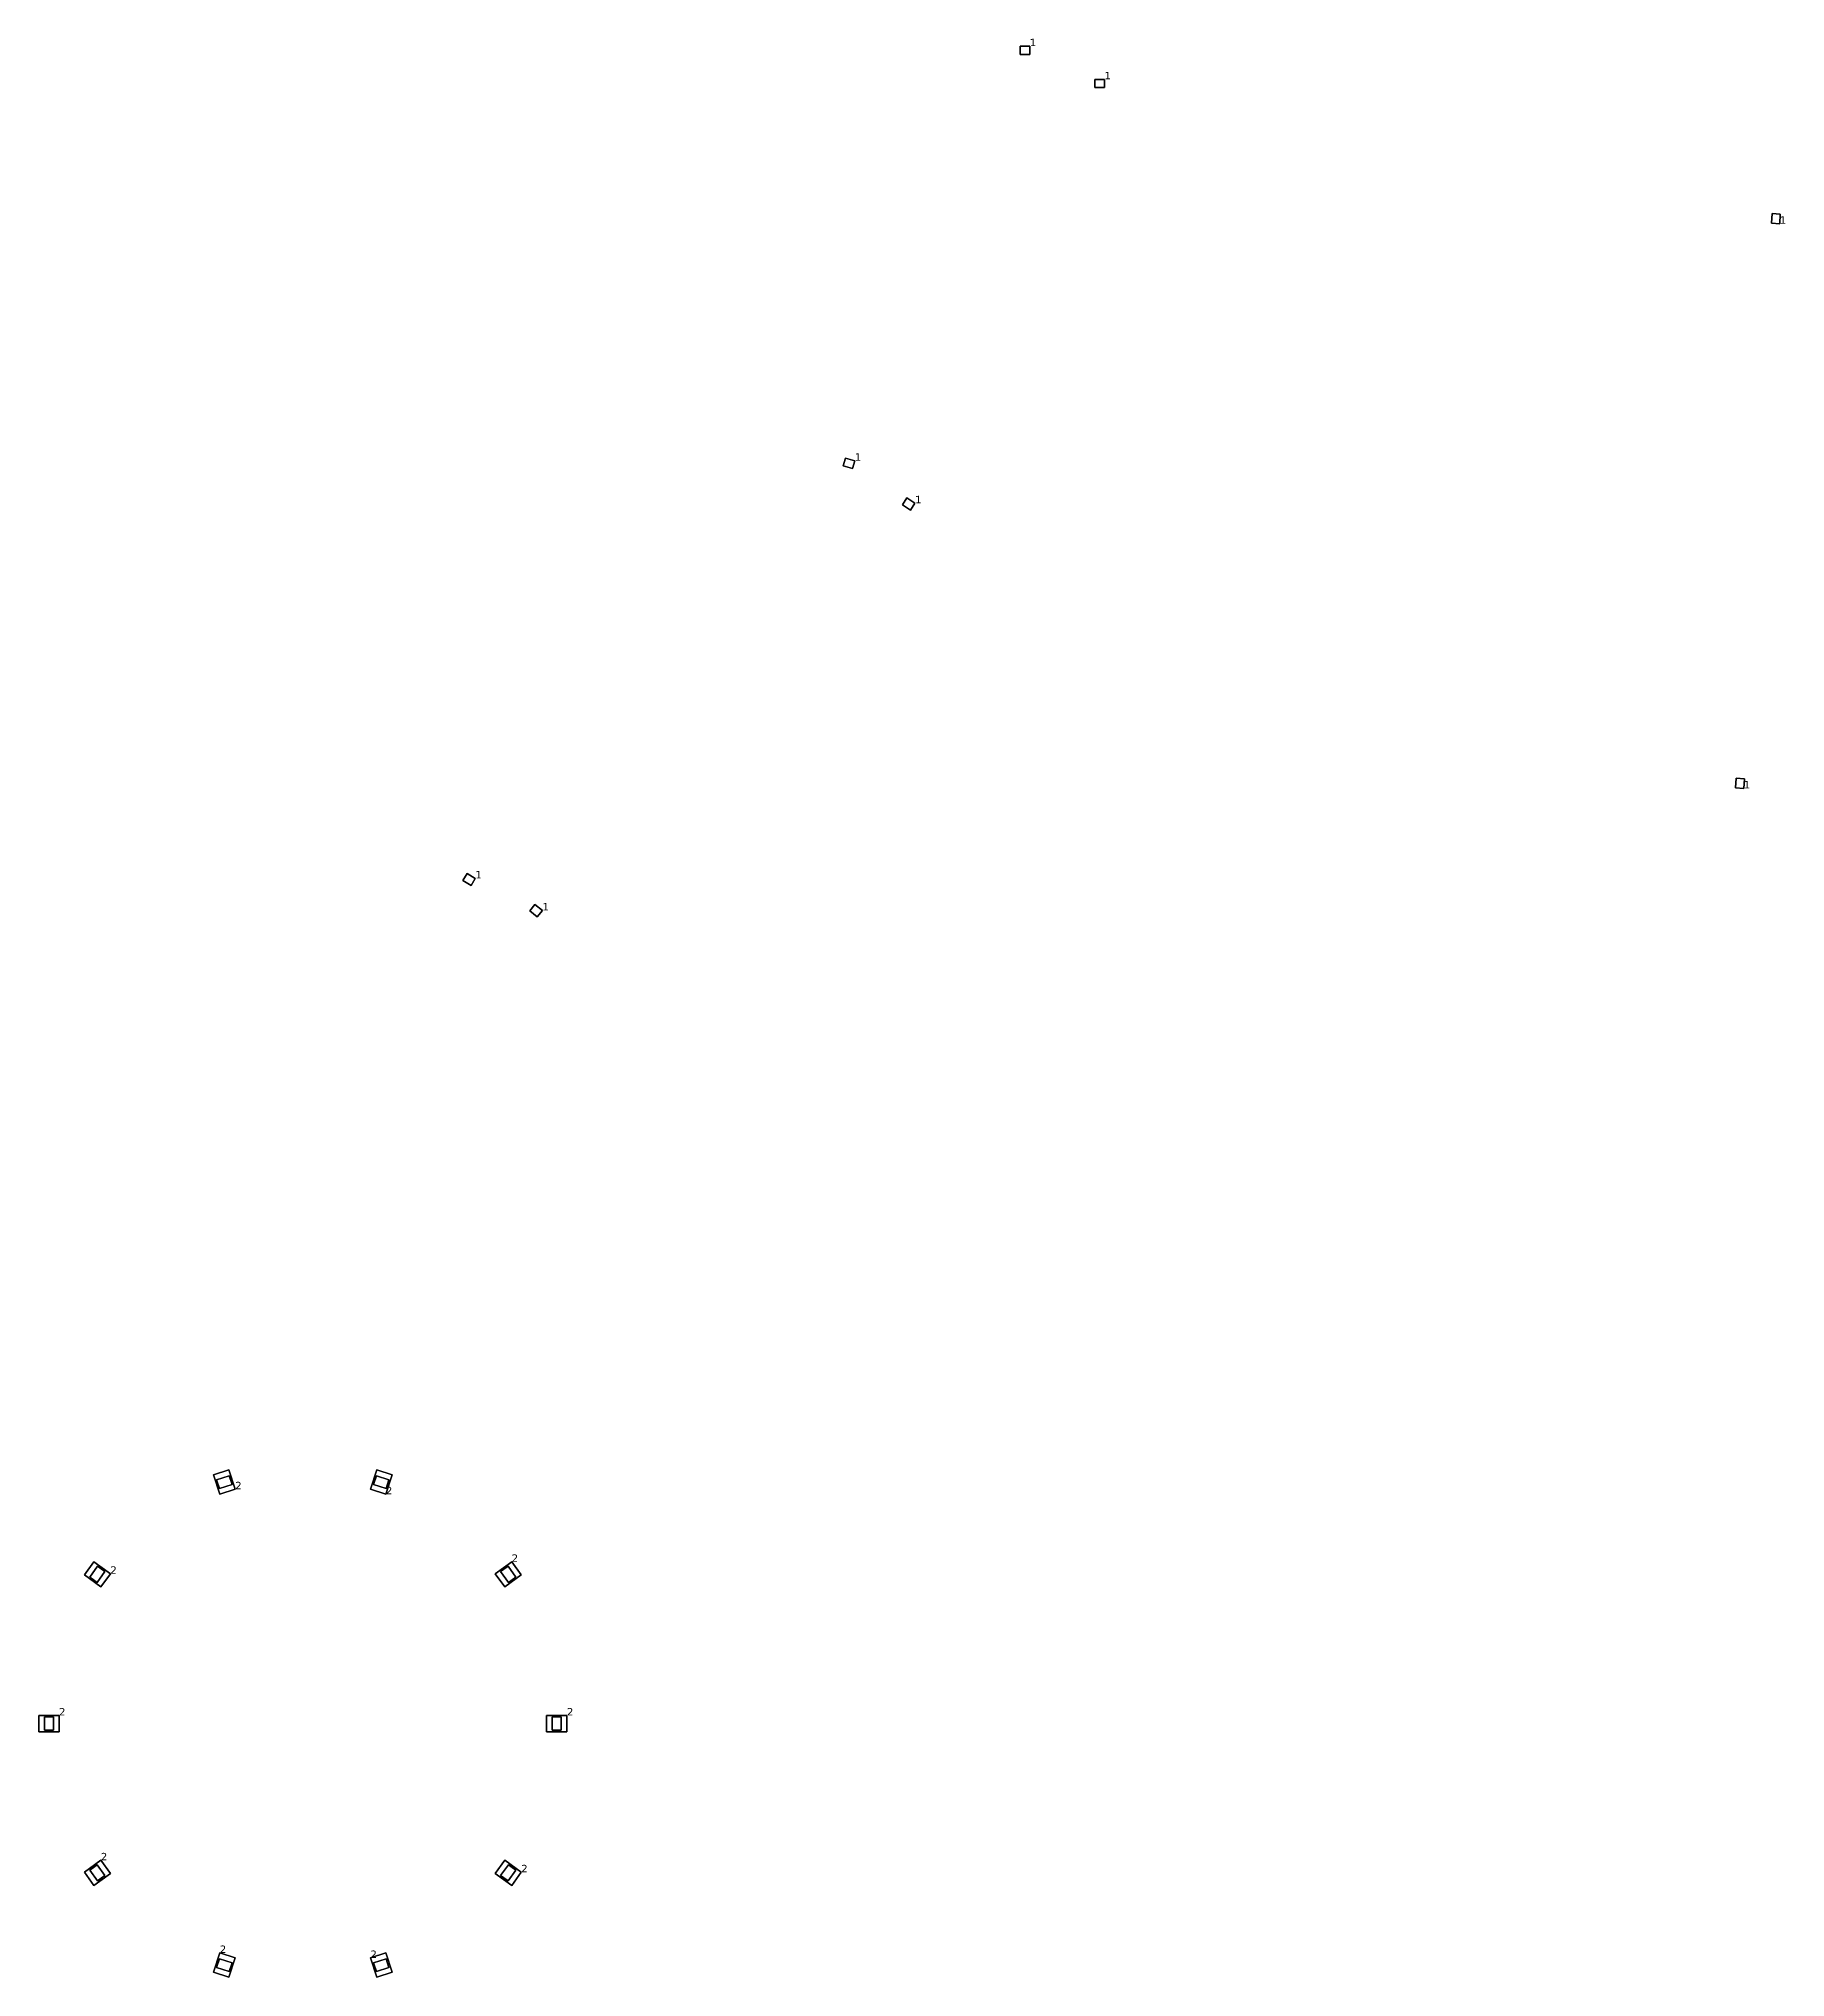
# Model space of a CAD drawing. Header units: inches. Extents: x -3 to 1235, y -1 to 963.
# Drawn here: x 160.57 to 203.11, y 1.32 to 48.54 of the extents above; entities that cross this region are included whole.
import ezdxf

# ---------------------------------------------------------------- set-up
doc = ezdxf.new("R2010")
doc.units = ezdxf.units.IN
doc.header["$MEASUREMENT"] = 0
doc.layers.add('DLX_TERR_LUM', color=7, linetype='Continuous', true_color=0x000000)
doc.layers.add('DLX_TERR_LUMKEY_IDX', color=7, linetype='Continuous', true_color=0x7f7f7f)
doc.styles.add('TableTextStyle', font='')
doc.styles.get('TableTextStyle').set_extended_font_data('VERDANA.TTF')

msp = doc.modelspace()

# ---------------------------------------------------------------- linework, layer by layer
at = {"layer": 'DLX_TERR_LUM'}
for points in [[(184.47, 48.155, 0), (184.47, 48.355, 0)], [(184.47, 48.355, 0), (184.47, 48.355, 0)], [(184.47, 48.355, 0), (184.47, 48.155, 0)], [(184.47, 48.355, 0), (184.705, 48.355, 0)], [(184.705, 48.355, 0), (184.47, 48.355, 0)], [(184.47, 48.355, 0), (184.47, 48.355, 0)], [(184.47, 48.355, 0), (184.47, 48.155, 0)], [(184.705, 48.355, 0), (184.47, 48.355, 0)], [(184.47, 48.155, 0), (184.47, 48.355, 0)], [(184.47, 48.355, 0), (184.705, 48.355, 0)], [(184.705, 48.355, 0), (184.705, 48.155, 0)], [(184.705, 48.155, 0), (184.705, 48.355, 0)], [(184.705, 48.355, 0), (184.705, 48.355, 0)], [(184.705, 48.355, 0), (184.705, 48.355, 0)], [(184.705, 48.155, 0), (184.705, 48.355, 0)], [(184.705, 48.355, 0), (184.705, 48.155, 0)], [(184.705, 48.155, 0), (184.47, 48.155, 0)], [(184.47, 48.155, 0), (184.47, 48.155, 0)], [(184.47, 48.155, 0), (184.705, 48.155, 0)], [(184.47, 48.155, 0), (184.47, 48.155, 0)], [(184.47, 48.155, 0), (184.705, 48.155, 0)], [(184.705, 48.155, 0), (184.47, 48.155, 0)], [(184.705, 48.155, 0), (184.705, 48.155, 0)], [(184.705, 48.155, 0), (184.705, 48.155, 0)], [(186.293, 47.347, 0), (186.293, 47.547, 0)], [(186.293, 47.547, 0), (186.293, 47.547, 0)], [(186.293, 47.547, 0), (186.293, 47.347, 0)], [(186.293, 47.547, 0), (186.528, 47.547, 0)], [(186.528, 47.547, 0), (186.293, 47.547, 0)], [(186.293, 47.547, 0), (186.293, 47.547, 0)], [(186.293, 47.547, 0), (186.293, 47.347, 0)], [(186.528, 47.547, 0), (186.293, 47.547, 0)], [(186.293, 47.347, 0), (186.293, 47.547, 0)], [(186.293, 47.547, 0), (186.528, 47.547, 0)], [(186.528, 47.347, 0), (186.293, 47.347, 0)], [(186.293, 47.347, 0), (186.293, 47.347, 0)], [(186.293, 47.347, 0), (186.528, 47.347, 0)], [(186.293, 47.347, 0), (186.293, 47.347, 0)], [(186.293, 47.347, 0), (186.528, 47.347, 0)], [(186.528, 47.347, 0), (186.293, 47.347, 0)], [(186.528, 47.547, 0), (186.528, 47.347, 0)], [(186.528, 47.347, 0), (186.528, 47.547, 0)], [(186.528, 47.547, 0), (186.528, 47.547, 0)], [(186.528, 47.547, 0), (186.528, 47.547, 0)], [(186.528, 47.347, 0), (186.528, 47.547, 0)], [(186.528, 47.547, 0), (186.528, 47.347, 0)], [(186.528, 47.347, 0), (186.528, 47.347, 0)], [(186.528, 47.347, 0), (186.528, 47.347, 0)], [(202.774, 44.041, 0), (202.789, 44.276, 0)], [(202.789, 44.276, 0), (202.774, 44.041, 0)], [(202.789, 44.276, 0), (202.774, 44.041, 0)], [(202.774, 44.041, 0), (202.789, 44.276, 0)], [(202.973, 44.029, 0), (202.774, 44.041, 0)], [(202.774, 44.041, 0), (202.774, 44.041, 0)], [(202.774, 44.041, 0), (202.973, 44.029, 0)], [(202.774, 44.041, 0), (202.774, 44.041, 0)], [(202.774, 44.041, 0), (202.973, 44.029, 0)], [(202.973, 44.029, 0), (202.774, 44.041, 0)], [(202.789, 44.276, 0), (202.988, 44.263, 0)], [(202.988, 44.263, 0), (202.789, 44.276, 0)], [(202.789, 44.276, 0), (202.789, 44.276, 0)], [(202.789, 44.276, 0), (202.789, 44.276, 0)], [(202.988, 44.263, 0), (202.789, 44.276, 0)], [(202.789, 44.276, 0), (202.988, 44.263, 0)], [(202.988, 44.263, 0), (202.973, 44.029, 0)], [(202.973, 44.029, 0), (202.988, 44.263, 0)], [(202.973, 44.029, 0), (202.988, 44.263, 0)], [(202.988, 44.263, 0), (202.973, 44.029, 0)], [(202.973, 44.029, 0), (202.973, 44.029, 0)], [(202.973, 44.029, 0), (202.973, 44.029, 0)], [(202.988, 44.263, 0), (202.988, 44.263, 0)], [(202.988, 44.263, 0), (202.988, 44.263, 0)], [(180.163, 38.132, 0), (180.218, 38.324, 0)], [(180.218, 38.324, 0), (180.163, 38.132, 0)], [(180.218, 38.324, 0), (180.163, 38.132, 0)], [(180.163, 38.132, 0), (180.218, 38.324, 0)], [(180.218, 38.324, 0), (180.218, 38.324, 0)], [(180.218, 38.324, 0), (180.444, 38.259, 0)], [(180.444, 38.259, 0), (180.218, 38.324, 0)], [(180.218, 38.324, 0), (180.218, 38.324, 0)], [(180.444, 38.259, 0), (180.218, 38.324, 0)], [(180.218, 38.324, 0), (180.444, 38.259, 0)], [(180.444, 38.259, 0), (180.388, 38.067, 0)], [(180.388, 38.067, 0), (180.444, 38.259, 0)], [(180.388, 38.067, 0), (180.444, 38.259, 0)], [(180.444, 38.259, 0), (180.388, 38.067, 0)], [(180.444, 38.259, 0), (180.444, 38.259, 0)], [(180.444, 38.259, 0), (180.444, 38.259, 0)], [(180.163, 38.132, 0), (180.163, 38.132, 0)], [(180.388, 38.067, 0), (180.163, 38.132, 0)], [(180.163, 38.132, 0), (180.163, 38.132, 0)], [(180.163, 38.132, 0), (180.388, 38.067, 0)], [(180.163, 38.132, 0), (180.388, 38.067, 0)], [(180.388, 38.067, 0), (180.163, 38.132, 0)], [(180.388, 38.067, 0), (180.388, 38.067, 0)], [(180.388, 38.067, 0), (180.388, 38.067, 0)], [(181.605, 37.183, 0), (181.714, 37.351, 0)], [(181.714, 37.351, 0), (181.605, 37.183, 0)], [(181.714, 37.351, 0), (181.605, 37.183, 0)], [(181.605, 37.183, 0), (181.714, 37.351, 0)], [(181.714, 37.351, 0), (181.714, 37.351, 0)], [(181.714, 37.351, 0), (181.911, 37.223, 0)], [(181.911, 37.223, 0), (181.714, 37.351, 0)], [(181.714, 37.351, 0), (181.714, 37.351, 0)], [(181.911, 37.223, 0), (181.714, 37.351, 0)], [(181.714, 37.351, 0), (181.911, 37.223, 0)], [(181.802, 37.055, 0), (181.605, 37.183, 0)], [(181.605, 37.183, 0), (181.605, 37.183, 0)], [(181.605, 37.183, 0), (181.802, 37.055, 0)], [(181.605, 37.183, 0), (181.605, 37.183, 0)], [(181.605, 37.183, 0), (181.802, 37.055, 0)], [(181.802, 37.055, 0), (181.605, 37.183, 0)], [(181.911, 37.223, 0), (181.802, 37.055, 0)], [(181.802, 37.055, 0), (181.911, 37.223, 0)], [(181.802, 37.055, 0), (181.911, 37.223, 0)], [(181.911, 37.223, 0), (181.802, 37.055, 0)], [(181.802, 37.055, 0), (181.802, 37.055, 0)], [(181.802, 37.055, 0), (181.802, 37.055, 0)], [(181.911, 37.223, 0), (181.911, 37.223, 0)], [(181.911, 37.223, 0), (181.911, 37.223, 0)], [(201.898, 30.291, 0), (201.913, 30.525, 0)], [(201.913, 30.525, 0), (201.898, 30.291, 0)], [(201.913, 30.525, 0), (201.898, 30.291, 0)], [(201.898, 30.291, 0), (201.913, 30.525, 0)], [(202.097, 30.278, 0), (201.898, 30.291, 0)], [(201.898, 30.291, 0), (201.898, 30.291, 0)], [(201.898, 30.291, 0), (202.097, 30.278, 0)], [(201.898, 30.291, 0), (201.898, 30.291, 0)], [(201.898, 30.291, 0), (202.097, 30.278, 0)], [(202.097, 30.278, 0), (201.898, 30.291, 0)], [(201.913, 30.525, 0), (202.112, 30.513, 0)], [(202.112, 30.513, 0), (201.913, 30.525, 0)], [(201.913, 30.525, 0), (201.913, 30.525, 0)], [(201.913, 30.525, 0), (201.913, 30.525, 0)], [(202.112, 30.513, 0), (201.913, 30.525, 0)], [(201.913, 30.525, 0), (202.112, 30.513, 0)], [(202.112, 30.513, 0), (202.097, 30.278, 0)], [(202.097, 30.278, 0), (202.112, 30.513, 0)], [(202.097, 30.278, 0), (202.112, 30.513, 0)], [(202.112, 30.513, 0), (202.097, 30.278, 0)], [(202.097, 30.278, 0), (202.097, 30.278, 0)], [(202.097, 30.278, 0), (202.097, 30.278, 0)], [(202.112, 30.513, 0), (202.112, 30.513, 0)], [(202.112, 30.513, 0), (202.112, 30.513, 0)], [(170.897, 28.036, 0), (171, 28.207, 0)], [(171, 28.207, 0), (170.897, 28.036, 0)], [(171, 28.207, 0), (170.897, 28.036, 0)], [(170.897, 28.036, 0), (171, 28.207, 0)], [(170.897, 28.036, 0), (170.897, 28.036, 0)], [(171.098, 27.915, 0), (170.897, 28.036, 0)], [(170.897, 28.036, 0), (170.897, 28.036, 0)], [(170.897, 28.036, 0), (171.098, 27.915, 0)], [(170.897, 28.036, 0), (171.098, 27.915, 0)], [(171.098, 27.915, 0), (170.897, 28.036, 0)], [(171, 28.207, 0), (171, 28.207, 0)], [(171, 28.207, 0), (171.201, 28.086, 0)], [(171.201, 28.086, 0), (171, 28.207, 0)], [(171, 28.207, 0), (171, 28.207, 0)], [(171.201, 28.086, 0), (171, 28.207, 0)], [(171, 28.207, 0), (171.201, 28.086, 0)], [(171.201, 28.086, 0), (171.098, 27.915, 0)], [(171.098, 27.915, 0), (171.201, 28.086, 0)], [(171.098, 27.915, 0), (171.201, 28.086, 0)], [(171.201, 28.086, 0), (171.098, 27.915, 0)], [(171.098, 27.915, 0), (171.098, 27.915, 0)], [(171.098, 27.915, 0), (171.098, 27.915, 0)], [(171.201, 28.086, 0), (171.201, 28.086, 0)], [(171.201, 28.086, 0), (171.201, 28.086, 0)], [(172.528, 27.296, 0), (172.654, 27.452, 0)], [(172.654, 27.452, 0), (172.528, 27.296, 0)], [(172.654, 27.452, 0), (172.528, 27.296, 0)], [(172.528, 27.296, 0), (172.654, 27.452, 0)], [(172.654, 27.452, 0), (172.654, 27.452, 0)], [(172.654, 27.452, 0), (172.837, 27.304, 0)], [(172.837, 27.304, 0), (172.654, 27.452, 0)], [(172.654, 27.452, 0), (172.654, 27.452, 0)], [(172.837, 27.304, 0), (172.654, 27.452, 0)], [(172.654, 27.452, 0), (172.837, 27.304, 0)], [(172.711, 27.148, 0), (172.528, 27.296, 0)], [(172.528, 27.296, 0), (172.528, 27.296, 0)], [(172.528, 27.296, 0), (172.711, 27.148, 0)], [(172.528, 27.296, 0), (172.528, 27.296, 0)], [(172.528, 27.296, 0), (172.711, 27.148, 0)], [(172.711, 27.148, 0), (172.528, 27.296, 0)], [(172.837, 27.304, 0), (172.711, 27.148, 0)], [(172.711, 27.148, 0), (172.837, 27.304, 0)], [(172.711, 27.148, 0), (172.837, 27.304, 0)], [(172.837, 27.304, 0), (172.711, 27.148, 0)], [(172.711, 27.148, 0), (172.711, 27.148, 0)], [(172.711, 27.148, 0), (172.711, 27.148, 0)], [(172.837, 27.304, 0), (172.837, 27.304, 0)], [(172.837, 27.304, 0), (172.837, 27.304, 0)], [(164.825, 13.556, 0), (165.2, 13.678, 0)], [(165.2, 13.678, 0), (164.825, 13.556, 0)], [(165.2, 13.678, 0), (164.825, 13.556, 0)], [(164.825, 13.556, 0), (165.2, 13.678, 0)], [(164.825, 13.556, 0), (164.825, 13.556, 0)], [(164.977, 13.086, 0), (164.825, 13.556, 0)], [(164.825, 13.556, 0), (164.825, 13.556, 0)], [(164.825, 13.556, 0), (164.977, 13.086, 0)], [(164.825, 13.556, 0), (164.977, 13.086, 0)], [(164.977, 13.086, 0), (164.825, 13.556, 0)], [(165.208, 13.537, 0), (164.901, 13.437, 0)], [(164.901, 13.437, 0), (165.208, 13.537, 0)], [(164.901, 13.437, 0), (164.969, 13.227, 0)], [(164.969, 13.227, 0), (164.901, 13.437, 0)], [(164.969, 13.227, 0), (165.277, 13.327, 0)], [(165.277, 13.327, 0), (164.969, 13.227, 0)], [(165.2, 13.678, 0), (165.2, 13.678, 0)], [(165.2, 13.678, 0), (165.353, 13.208, 0)], [(165.353, 13.208, 0), (165.2, 13.678, 0)], [(165.2, 13.678, 0), (165.2, 13.678, 0)], [(165.353, 13.208, 0), (165.2, 13.678, 0)], [(165.2, 13.678, 0), (165.353, 13.208, 0)], [(165.277, 13.327, 0), (165.208, 13.537, 0)], [(165.208, 13.537, 0), (165.277, 13.327, 0)], [(168.647, 13.208, 0), (168.8, 13.678, 0)], [(168.8, 13.678, 0), (168.647, 13.208, 0)], [(168.8, 13.678, 0), (168.647, 13.208, 0)], [(168.647, 13.208, 0), (168.8, 13.678, 0)], [(168.792, 13.537, 0), (168.723, 13.327, 0)], [(168.723, 13.327, 0), (168.792, 13.537, 0)], [(168.723, 13.327, 0), (169.031, 13.227, 0)], [(169.031, 13.227, 0), (168.723, 13.327, 0)], [(169.099, 13.437, 0), (168.792, 13.537, 0)], [(168.792, 13.537, 0), (169.099, 13.437, 0)], [(168.8, 13.678, 0), (169.175, 13.556, 0)], [(169.175, 13.556, 0), (168.8, 13.678, 0)], [(168.8, 13.678, 0), (168.8, 13.678, 0)], [(168.8, 13.678, 0), (168.8, 13.678, 0)], [(169.175, 13.556, 0), (168.8, 13.678, 0)], [(168.8, 13.678, 0), (169.175, 13.556, 0)], [(169.175, 13.556, 0), (169.023, 13.086, 0)], [(169.023, 13.086, 0), (169.175, 13.556, 0)], [(169.023, 13.086, 0), (169.175, 13.556, 0)], [(169.175, 13.556, 0), (169.023, 13.086, 0)], [(169.031, 13.227, 0), (169.099, 13.437, 0)], [(169.099, 13.437, 0), (169.031, 13.227, 0)], [(169.175, 13.556, 0), (169.175, 13.556, 0)], [(169.175, 13.556, 0), (169.175, 13.556, 0)], [(165.353, 13.208, 0), (164.977, 13.086, 0)], [(164.977, 13.086, 0), (165.353, 13.208, 0)], [(164.977, 13.086, 0), (165.353, 13.208, 0)], [(165.353, 13.208, 0), (164.977, 13.086, 0)], [(164.977, 13.086, 0), (164.977, 13.086, 0)], [(164.977, 13.086, 0), (164.977, 13.086, 0)], [(165.353, 13.208, 0), (165.353, 13.208, 0)], [(165.353, 13.208, 0), (165.353, 13.208, 0)], [(169.023, 13.086, 0), (168.647, 13.208, 0)], [(168.647, 13.208, 0), (168.647, 13.208, 0)], [(168.647, 13.208, 0), (169.023, 13.086, 0)], [(168.647, 13.208, 0), (168.647, 13.208, 0)], [(168.647, 13.208, 0), (169.023, 13.086, 0)], [(169.023, 13.086, 0), (168.647, 13.208, 0)], [(169.023, 13.086, 0), (169.023, 13.086, 0)], [(169.023, 13.086, 0), (169.023, 13.086, 0)], [(161.681, 11.121, 0), (161.913, 11.44, 0)], [(161.913, 11.44, 0), (161.681, 11.121, 0)], [(161.913, 11.44, 0), (161.681, 11.121, 0)], [(161.681, 11.121, 0), (161.913, 11.44, 0)], [(161.913, 11.44, 0), (161.913, 11.44, 0)], [(161.913, 11.44, 0), (162.312, 11.15, 0)], [(162.312, 11.15, 0), (161.913, 11.44, 0)], [(161.913, 11.44, 0), (161.913, 11.44, 0)], [(162.312, 11.15, 0), (161.913, 11.44, 0)], [(161.913, 11.44, 0), (162.312, 11.15, 0)], [(171.688, 11.15, 0), (172.087, 11.44, 0)], [(172.087, 11.44, 0), (171.688, 11.15, 0)], [(172.087, 11.44, 0), (171.688, 11.15, 0)], [(171.688, 11.15, 0), (172.087, 11.44, 0)], [(172.087, 11.44, 0), (172.319, 11.121, 0)], [(172.319, 11.121, 0), (172.087, 11.44, 0)], [(172.087, 11.44, 0), (172.087, 11.44, 0)], [(172.087, 11.44, 0), (172.087, 11.44, 0)], [(172.319, 11.121, 0), (172.087, 11.44, 0)], [(172.087, 11.44, 0), (172.319, 11.121, 0)], [(161.681, 11.121, 0), (161.681, 11.121, 0)], [(162.08, 10.83, 0), (161.681, 11.121, 0)], [(161.681, 11.121, 0), (161.681, 11.121, 0)], [(161.681, 11.121, 0), (162.08, 10.83, 0)], [(161.681, 11.121, 0), (162.08, 10.83, 0)], [(162.08, 10.83, 0), (161.681, 11.121, 0)], [(162.002, 11.331, 0), (161.812, 11.07, 0)], [(161.812, 11.07, 0), (162.002, 11.331, 0)], [(161.812, 11.07, 0), (161.991, 10.94, 0)], [(161.991, 10.94, 0), (161.812, 11.07, 0)], [(161.991, 10.94, 0), (162.181, 11.201, 0)], [(162.181, 11.201, 0), (161.991, 10.94, 0)], [(162.181, 11.201, 0), (162.002, 11.331, 0)], [(162.002, 11.331, 0), (162.181, 11.201, 0)], [(162.312, 11.15, 0), (162.08, 10.83, 0)], [(162.08, 10.83, 0), (162.312, 11.15, 0)], [(162.08, 10.83, 0), (162.312, 11.15, 0)], [(162.312, 11.15, 0), (162.08, 10.83, 0)], [(162.312, 11.15, 0), (162.312, 11.15, 0)], [(162.312, 11.15, 0), (162.312, 11.15, 0)], [(171.92, 10.83, 0), (171.688, 11.15, 0)], [(171.688, 11.15, 0), (171.688, 11.15, 0)], [(171.688, 11.15, 0), (171.92, 10.83, 0)], [(171.688, 11.15, 0), (171.688, 11.15, 0)], [(171.688, 11.15, 0), (171.92, 10.83, 0)], [(171.92, 10.83, 0), (171.688, 11.15, 0)], [(171.998, 11.331, 0), (171.819, 11.201, 0)], [(171.819, 11.201, 0), (171.998, 11.331, 0)], [(171.819, 11.201, 0), (172.009, 10.94, 0)], [(172.009, 10.94, 0), (171.819, 11.201, 0)], [(172.319, 11.121, 0), (171.92, 10.83, 0)], [(171.92, 10.83, 0), (172.319, 11.121, 0)], [(171.92, 10.83, 0), (172.319, 11.121, 0)], [(172.319, 11.121, 0), (171.92, 10.83, 0)], [(172.188, 11.07, 0), (171.998, 11.331, 0)], [(171.998, 11.331, 0), (172.188, 11.07, 0)], [(172.009, 10.94, 0), (172.188, 11.07, 0)], [(172.188, 11.07, 0), (172.009, 10.94, 0)], [(172.319, 11.121, 0), (172.319, 11.121, 0)], [(172.319, 11.121, 0), (172.319, 11.121, 0)], [(162.08, 10.83, 0), (162.08, 10.83, 0)], [(162.08, 10.83, 0), (162.08, 10.83, 0)], [(171.92, 10.83, 0), (171.92, 10.83, 0)], [(171.92, 10.83, 0), (171.92, 10.83, 0)], [(160.568, 7.302, 0), (160.568, 7.698, 0)], [(160.568, 7.698, 0), (160.568, 7.698, 0)], [(160.568, 7.698, 0), (160.568, 7.302, 0)], [(160.568, 7.698, 0), (161.062, 7.698, 0)], [(161.062, 7.698, 0), (160.568, 7.698, 0)], [(160.568, 7.698, 0), (160.568, 7.698, 0)], [(161.062, 7.698, 0), (160.568, 7.698, 0)], [(160.568, 7.698, 0), (160.568, 7.302, 0)], [(160.568, 7.302, 0), (160.568, 7.698, 0)], [(160.568, 7.698, 0), (161.062, 7.698, 0)], [(160.926, 7.661, 0), (160.705, 7.661, 0)], [(160.705, 7.661, 0), (160.705, 7.339, 0)], [(160.705, 7.339, 0), (160.705, 7.661, 0)], [(160.705, 7.661, 0), (160.926, 7.661, 0)], [(160.926, 7.339, 0), (160.926, 7.661, 0)], [(160.926, 7.661, 0), (160.926, 7.339, 0)], [(161.062, 7.698, 0), (161.062, 7.698, 0)], [(161.062, 7.698, 0), (161.062, 7.302, 0)], [(161.062, 7.302, 0), (161.062, 7.698, 0)], [(161.062, 7.698, 0), (161.062, 7.698, 0)], [(161.062, 7.302, 0), (161.062, 7.698, 0)], [(161.062, 7.698, 0), (161.062, 7.302, 0)], [(172.938, 7.302, 0), (172.938, 7.698, 0)], [(172.938, 7.698, 0), (172.938, 7.698, 0)], [(172.938, 7.698, 0), (172.938, 7.302, 0)], [(172.938, 7.698, 0), (173.432, 7.698, 0)], [(173.432, 7.698, 0), (172.938, 7.698, 0)], [(172.938, 7.698, 0), (172.938, 7.698, 0)], [(172.938, 7.698, 0), (172.938, 7.302, 0)], [(173.432, 7.698, 0), (172.938, 7.698, 0)], [(172.938, 7.302, 0), (172.938, 7.698, 0)], [(172.938, 7.698, 0), (173.432, 7.698, 0)], [(173.074, 7.661, 0), (173.074, 7.339, 0)], [(173.295, 7.661, 0), (173.074, 7.661, 0)], [(173.074, 7.339, 0), (173.074, 7.661, 0)], [(173.074, 7.661, 0), (173.295, 7.661, 0)], [(173.295, 7.339, 0), (173.295, 7.661, 0)], [(173.295, 7.661, 0), (173.295, 7.339, 0)], [(173.432, 7.698, 0), (173.432, 7.302, 0)], [(173.432, 7.302, 0), (173.432, 7.698, 0)], [(173.432, 7.698, 0), (173.432, 7.698, 0)], [(173.432, 7.698, 0), (173.432, 7.698, 0)], [(173.432, 7.302, 0), (173.432, 7.698, 0)], [(173.432, 7.698, 0), (173.432, 7.302, 0)], [(160.568, 7.302, 0), (160.568, 7.302, 0)], [(161.062, 7.302, 0), (160.568, 7.302, 0)], [(160.568, 7.302, 0), (160.568, 7.302, 0)], [(160.568, 7.302, 0), (161.062, 7.302, 0)], [(160.568, 7.302, 0), (161.062, 7.302, 0)], [(161.062, 7.302, 0), (160.568, 7.302, 0)], [(160.705, 7.339, 0), (160.926, 7.339, 0)], [(160.926, 7.339, 0), (160.705, 7.339, 0)], [(161.062, 7.302, 0), (161.062, 7.302, 0)], [(161.062, 7.302, 0), (161.062, 7.302, 0)], [(173.432, 7.302, 0), (172.938, 7.302, 0)], [(172.938, 7.302, 0), (172.938, 7.302, 0)], [(172.938, 7.302, 0), (173.432, 7.302, 0)], [(172.938, 7.302, 0), (172.938, 7.302, 0)], [(172.938, 7.302, 0), (173.432, 7.302, 0)], [(173.432, 7.302, 0), (172.938, 7.302, 0)], [(173.074, 7.339, 0), (173.295, 7.339, 0)], [(173.295, 7.339, 0), (173.074, 7.339, 0)], [(173.432, 7.302, 0), (173.432, 7.302, 0)], [(173.432, 7.302, 0), (173.432, 7.302, 0)], [(161.681, 3.879, 0), (162.08, 4.17, 0)], [(162.08, 4.17, 0), (161.681, 3.879, 0)], [(162.08, 4.17, 0), (161.681, 3.879, 0)], [(161.681, 3.879, 0), (162.08, 4.17, 0)], [(161.913, 3.56, 0), (161.681, 3.879, 0)], [(161.681, 3.879, 0), (161.681, 3.879, 0)], [(161.681, 3.879, 0), (161.913, 3.56, 0)], [(161.681, 3.879, 0), (161.681, 3.879, 0)], [(161.681, 3.879, 0), (161.913, 3.56, 0)], [(161.913, 3.56, 0), (161.681, 3.879, 0)], [(161.991, 4.06, 0), (161.812, 3.93, 0)], [(161.812, 3.93, 0), (161.991, 4.06, 0)], [(161.812, 3.93, 0), (162.002, 3.669, 0)], [(162.002, 3.669, 0), (161.812, 3.93, 0)], [(162.312, 3.85, 0), (161.913, 3.56, 0)], [(161.913, 3.56, 0), (162.312, 3.85, 0)], [(161.913, 3.56, 0), (162.312, 3.85, 0)], [(162.312, 3.85, 0), (161.913, 3.56, 0)], [(162.181, 3.799, 0), (161.991, 4.06, 0)], [(161.991, 4.06, 0), (162.181, 3.799, 0)], [(162.002, 3.669, 0), (162.181, 3.799, 0)], [(162.181, 3.799, 0), (162.002, 3.669, 0)], [(162.08, 4.17, 0), (162.08, 4.17, 0)], [(162.08, 4.17, 0), (162.312, 3.85, 0)], [(162.312, 3.85, 0), (162.08, 4.17, 0)], [(162.08, 4.17, 0), (162.08, 4.17, 0)], [(162.312, 3.85, 0), (162.08, 4.17, 0)], [(162.08, 4.17, 0), (162.312, 3.85, 0)], [(162.312, 3.85, 0), (162.312, 3.85, 0)], [(162.312, 3.85, 0), (162.312, 3.85, 0)], [(171.688, 3.85, 0), (171.92, 4.17, 0)], [(171.92, 4.17, 0), (171.688, 3.85, 0)], [(171.92, 4.17, 0), (171.688, 3.85, 0)], [(171.688, 3.85, 0), (171.92, 4.17, 0)], [(172.087, 3.56, 0), (171.688, 3.85, 0)], [(171.688, 3.85, 0), (171.688, 3.85, 0)], [(171.688, 3.85, 0), (172.087, 3.56, 0)], [(171.688, 3.85, 0), (171.688, 3.85, 0)], [(171.688, 3.85, 0), (172.087, 3.56, 0)], [(172.087, 3.56, 0), (171.688, 3.85, 0)], [(172.009, 4.06, 0), (171.819, 3.799, 0)], [(171.819, 3.799, 0), (172.009, 4.06, 0)], [(171.819, 3.799, 0), (171.998, 3.669, 0)], [(171.998, 3.669, 0), (171.819, 3.799, 0)], [(171.92, 4.17, 0), (171.92, 4.17, 0)], [(171.92, 4.17, 0), (172.319, 3.879, 0)], [(172.319, 3.879, 0), (171.92, 4.17, 0)], [(171.92, 4.17, 0), (171.92, 4.17, 0)], [(172.319, 3.879, 0), (171.92, 4.17, 0)], [(171.92, 4.17, 0), (172.319, 3.879, 0)], [(171.998, 3.669, 0), (172.188, 3.93, 0)], [(172.188, 3.93, 0), (171.998, 3.669, 0)], [(172.188, 3.93, 0), (172.009, 4.06, 0)], [(172.009, 4.06, 0), (172.188, 3.93, 0)], [(172.319, 3.879, 0), (172.087, 3.56, 0)], [(172.087, 3.56, 0), (172.319, 3.879, 0)], [(172.087, 3.56, 0), (172.319, 3.879, 0)], [(172.319, 3.879, 0), (172.087, 3.56, 0)], [(172.319, 3.879, 0), (172.319, 3.879, 0)], [(172.319, 3.879, 0), (172.319, 3.879, 0)], [(161.913, 3.56, 0), (161.913, 3.56, 0)], [(161.913, 3.56, 0), (161.913, 3.56, 0)], [(172.087, 3.56, 0), (172.087, 3.56, 0)], [(172.087, 3.56, 0), (172.087, 3.56, 0)], [(164.825, 1.444, 0), (164.977, 1.914, 0)], [(164.977, 1.914, 0), (164.825, 1.444, 0)], [(164.977, 1.914, 0), (164.825, 1.444, 0)], [(164.825, 1.444, 0), (164.977, 1.914, 0)], [(164.977, 1.914, 0), (164.977, 1.914, 0)], [(164.977, 1.914, 0), (165.353, 1.792, 0)], [(165.353, 1.792, 0), (164.977, 1.914, 0)], [(164.977, 1.914, 0), (164.977, 1.914, 0)], [(165.353, 1.792, 0), (164.977, 1.914, 0)], [(164.977, 1.914, 0), (165.353, 1.792, 0)], [(168.647, 1.792, 0), (169.023, 1.914, 0)], [(169.023, 1.914, 0), (168.647, 1.792, 0)], [(169.023, 1.914, 0), (168.647, 1.792, 0)], [(168.647, 1.792, 0), (169.023, 1.914, 0)], [(169.023, 1.914, 0), (169.023, 1.914, 0)], [(169.023, 1.914, 0), (169.175, 1.444, 0)], [(169.175, 1.444, 0), (169.023, 1.914, 0)], [(169.023, 1.914, 0), (169.023, 1.914, 0)], [(169.175, 1.444, 0), (169.023, 1.914, 0)], [(169.023, 1.914, 0), (169.175, 1.444, 0)], [(165.2, 1.322, 0), (164.825, 1.444, 0)], [(164.825, 1.444, 0), (164.825, 1.444, 0)], [(164.825, 1.444, 0), (165.2, 1.322, 0)], [(164.825, 1.444, 0), (164.825, 1.444, 0)], [(164.825, 1.444, 0), (165.2, 1.322, 0)], [(165.2, 1.322, 0), (164.825, 1.444, 0)], [(164.969, 1.773, 0), (164.901, 1.563, 0)], [(164.901, 1.563, 0), (164.969, 1.773, 0)], [(164.901, 1.563, 0), (165.208, 1.463, 0)], [(165.208, 1.463, 0), (164.901, 1.563, 0)], [(165.277, 1.673, 0), (164.969, 1.773, 0)], [(164.969, 1.773, 0), (165.277, 1.673, 0)], [(165.353, 1.792, 0), (165.2, 1.322, 0)], [(165.2, 1.322, 0), (165.353, 1.792, 0)], [(165.2, 1.322, 0), (165.353, 1.792, 0)], [(165.353, 1.792, 0), (165.2, 1.322, 0)], [(165.208, 1.463, 0), (165.277, 1.673, 0)], [(165.277, 1.673, 0), (165.208, 1.463, 0)], [(165.353, 1.792, 0), (165.353, 1.792, 0)], [(165.353, 1.792, 0), (165.353, 1.792, 0)], [(168.8, 1.322, 0), (168.647, 1.792, 0)], [(168.647, 1.792, 0), (168.647, 1.792, 0)], [(168.647, 1.792, 0), (168.8, 1.322, 0)], [(168.647, 1.792, 0), (168.647, 1.792, 0)], [(168.647, 1.792, 0), (168.8, 1.322, 0)], [(168.8, 1.322, 0), (168.647, 1.792, 0)], [(169.031, 1.773, 0), (168.723, 1.673, 0)], [(168.723, 1.673, 0), (169.031, 1.773, 0)], [(168.723, 1.673, 0), (168.792, 1.463, 0)], [(168.792, 1.463, 0), (168.723, 1.673, 0)], [(168.792, 1.463, 0), (169.099, 1.563, 0)], [(169.099, 1.563, 0), (168.792, 1.463, 0)], [(169.175, 1.444, 0), (168.8, 1.322, 0)], [(168.8, 1.322, 0), (169.175, 1.444, 0)], [(168.8, 1.322, 0), (169.175, 1.444, 0)], [(169.175, 1.444, 0), (168.8, 1.322, 0)], [(169.099, 1.563, 0), (169.031, 1.773, 0)], [(169.031, 1.773, 0), (169.099, 1.563, 0)], [(169.175, 1.444, 0), (169.175, 1.444, 0)], [(169.175, 1.444, 0), (169.175, 1.444, 0)], [(165.2, 1.322, 0), (165.2, 1.322, 0)], [(165.2, 1.322, 0), (165.2, 1.322, 0)], [(168.8, 1.322, 0), (168.8, 1.322, 0)], [(168.8, 1.322, 0), (168.8, 1.322, 0)]]:
    msp.add_polyline3d(points, dxfattribs=at)

# ---------------------------------------------------------------- texts
at = {"layer": 'DLX_TERR_LUMKEY_IDX', "style": 'TableTextStyle'}
for s, p in [('1', (184.705, 48.355)), ('1', (186.528, 47.547)), ('1', (202.973, 44.029)), ('1', (180.444, 38.259)), ('1', (181.911, 37.223)), ('1', (202.097, 30.278)), ('1', (171.201, 28.086)), ('1', (172.837, 27.304)), ('2', (165.353, 13.208)), ('2', (169.023, 13.086)), ('2', (162.312, 11.15)), ('2', (172.087, 11.44)), ('2', (161.062, 7.698)), ('2', (173.432, 7.698)), ('2', (162.08, 4.17)), ('2', (172.319, 3.879)), ('2', (164.977, 1.914)), ('2', (168.647, 1.792))]:
    msp.add_text(s, height=0.18, dxfattribs=at).set_placement(p)

doc.saveas('drawing.dxf')
